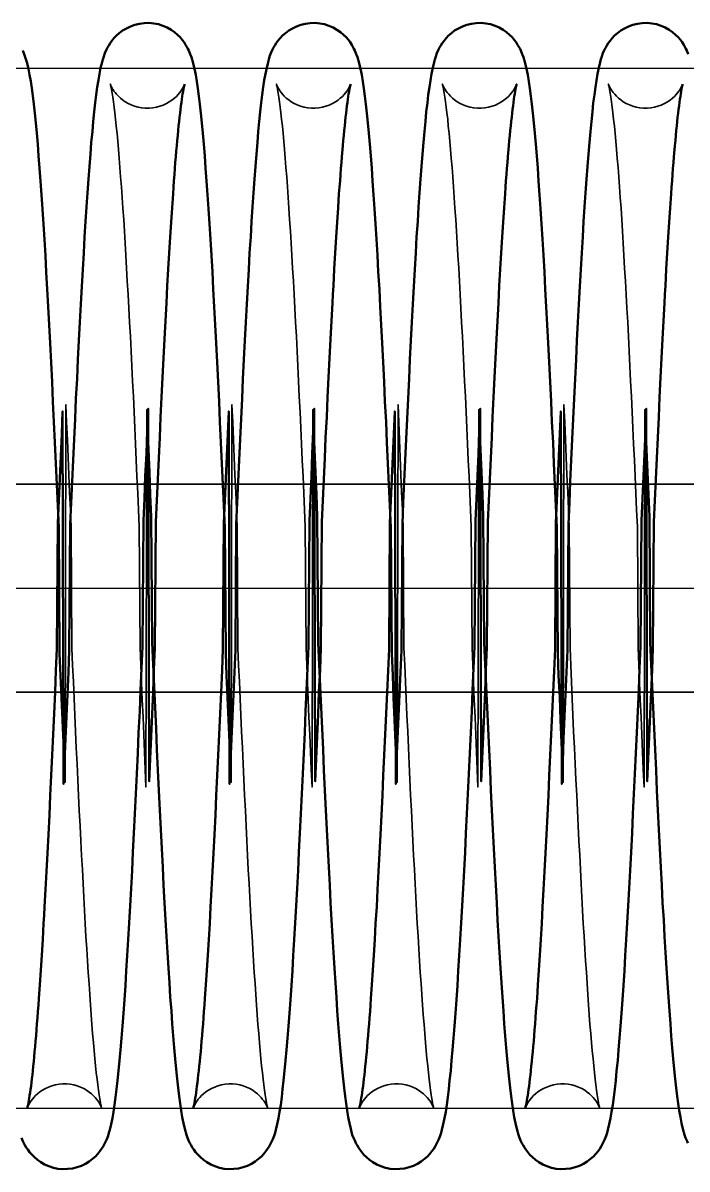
# Model space of a CAD drawing. Header units: millimetres. Extents: x 1448 to 104164, y -19509 to -89.
# Drawn here: x 58546.3 to 58610.1, y -3869 to -3758.8 of the extents above; entities that cross this region are included whole.
import ezdxf

# ---------------------------------------------------------------- set-up
doc = ezdxf.new("R2010")
doc.units = ezdxf.units.MM
doc.header["$LTSCALE"] = 60
doc.header["$MEASUREMENT"] = 0
doc.linetypes.add('CEN', pattern=[62, 60, -1, 0, -1])
doc.layers.get('0').update_dxf_attribs({"linetype": 'CONTINUOUS'})
doc.layers.add('cen', color=14, linetype='CONTINUOUS')
doc.layers.add('가려진 것(ISO)', color=7, linetype='CONTINUOUS', lineweight=35)
doc.layers.add('가시적인 것(ISO)', color=7, linetype='CONTINUOUS', lineweight=50)

# ---------------------------------------------------------------- blocks, each defined once
blk = doc.blocks.new('토션스프링 3')
at = {"layer": '가려진 것(ISO)', "flags": 128}
for points in [[(21462160.96, -50952857.63), (21462160.96, -50952857.65), (21462160.98, -50952857.7), (21462161.03, -50952857.81), (21462161.11, -50952857.97), (21462161.16, -50952858.07), (21462161.24, -50952858.19), (21462161.33, -50952858.33), (21462161.44, -50952858.48), (21462161.58, -50952858.65), (21462161.75, -50952858.82), (21462161.94, -50952859), (21462162.17, -50952859.18), (21462162.42, -50952859.35), (21462162.7, -50952859.51), (21462163.01, -50952859.65), (21462163.33, -50952859.77), (21462163.67, -50952859.86), (21462164.01, -50952859.92), (21462164.37, -50952859.95), (21462164.72, -50952859.95), (21462165.08, -50952859.92), (21462165.43, -50952859.85), (21462165.76, -50952859.76), (21462166.08, -50952859.64), (21462166.38, -50952859.49), (21462166.66, -50952859.33), (21462166.91, -50952859.16), (21462167.13, -50952858.98), (21462167.32, -50952858.8), (21462167.49, -50952858.62), (21462167.62, -50952858.46), (21462167.74, -50952858.31), (21462167.83, -50952858.17), (21462167.9, -50952858.06), (21462167.95, -50952857.95), (21462167.99, -50952857.87), (21462168.05, -50952857.74), (21462168.08, -50952857.67), (21462168.09, -50952857.63), (21462168.09, -50952857.63), (21462168.08, -50952857.67), (21462168.07, -50952857.73), (21462168.05, -50952857.81), (21462168.03, -50952857.91), (21462167.98, -50952858.17), (21462167.92, -50952858.51), (21462167.85, -50952858.9), (21462167.79, -50952859.35), (21462167.72, -50952859.86), (21462167.66, -50952860.41), (21462167.59, -50952861.02), (21462167.52, -50952861.68), (21462167.45, -50952862.38), (21462167.38, -50952863.13), (21462167.31, -50952863.92), (21462167.24, -50952864.76), (21462167.17, -50952865.64), (21462167.1, -50952866.56), (21462167.03, -50952867.52), (21462166.96, -50952868.53), (21462166.88, -50952869.57), (21462166.81, -50952870.65), (21462166.74, -50952871.77), (21462166.67, -50952872.92), (21462166.6, -50952874.11), (21462166.53, -50952875.33), (21462166.46, -50952876.58), (21462166.39, -50952877.86), (21462166.31, -50952879.18), (21462166.24, -50952880.53), (21462166.17, -50952881.9), (21462166.1, -50952883.31), (21462166.03, -50952884.74), (21462165.96, -50952886.2), (21462165.88, -50952887.68), (21462165.81, -50952889.18), (21462165.74, -50952890.7), (21462165.67, -50952892.23), (21462165.6, -50952893.79), (21462165.53, -50952895.37), (21462165.46, -50952896.96), (21462165.38, -50952898.58), (21462165.31, -50952900.21), (21462165.24, -50952911.85), (21462165.17, -50952913.5), (21462165.1, -50952915.16), (21462165.03, -50952916.83), (21462164.95, -50952918.5), (21462164.88, -50952920.18), (21462164.81, -50952921.86), (21462164.74, -50952923.54), (21462164.67, -50952925.23), (21462164.6, -50952888.93), (21462164.53, -50952890.62)], [(21462176.9, -50952857.63), (21462176.91, -50952857.65), (21462176.93, -50952857.7), (21462176.97, -50952857.81), (21462177.05, -50952857.97), (21462177.11, -50952858.07), (21462177.18, -50952858.19), (21462177.28, -50952858.33), (21462177.39, -50952858.48), (21462177.53, -50952858.65), (21462177.7, -50952858.82), (21462177.89, -50952859), (21462178.12, -50952859.18), (21462178.37, -50952859.35), (21462178.65, -50952859.51), (21462178.95, -50952859.65), (21462179.27, -50952859.77), (21462179.61, -50952859.86), (21462179.96, -50952859.92), (21462180.31, -50952859.95), (21462180.67, -50952859.95), (21462181.03, -50952859.92), (21462181.37, -50952859.85), (21462181.71, -50952859.76), (21462182.03, -50952859.64), (21462182.33, -50952859.49), (21462182.61, -50952859.33), (21462182.86, -50952859.16), (21462183.08, -50952858.98), (21462183.27, -50952858.8), (21462183.43, -50952858.62), (21462183.57, -50952858.46), (21462183.68, -50952858.31), (21462183.77, -50952858.17), (21462183.84, -50952858.06), (21462183.9, -50952857.95), (21462183.94, -50952857.87), (21462184, -50952857.74), (21462184.03, -50952857.67), (21462184.04, -50952857.63), (21462184.04, -50952857.63), (21462184.03, -50952857.67), (21462184.02, -50952857.73), (21462184, -50952857.81), (21462183.97, -50952857.91), (21462183.92, -50952858.17), (21462183.86, -50952858.51), (21462183.8, -50952858.9), (21462183.74, -50952859.35), (21462183.67, -50952859.86), (21462183.6, -50952860.41), (21462183.53, -50952861.02), (21462183.47, -50952861.68), (21462183.4, -50952862.38), (21462183.33, -50952863.13), (21462183.26, -50952863.92), (21462183.19, -50952864.76), (21462183.11, -50952865.64), (21462183.04, -50952866.56), (21462182.97, -50952867.52), (21462182.9, -50952868.53), (21462182.83, -50952869.57), (21462182.76, -50952870.65), (21462182.69, -50952871.77), (21462182.62, -50952872.92), (21462182.55, -50952874.11), (21462182.47, -50952875.33), (21462182.4, -50952876.58), (21462182.33, -50952877.86), (21462182.26, -50952879.18), (21462182.19, -50952880.53), (21462182.12, -50952881.9), (21462182.05, -50952883.31), (21462181.97, -50952884.74), (21462181.9, -50952886.2), (21462181.83, -50952887.68), (21462181.76, -50952889.18), (21462181.69, -50952890.7), (21462181.62, -50952892.23), (21462181.55, -50952893.79), (21462181.47, -50952895.37), (21462181.4, -50952896.96), (21462181.33, -50952898.58), (21462181.26, -50952900.21), (21462181.19, -50952911.85), (21462181.12, -50952913.5), (21462181.04, -50952915.16), (21462180.97, -50952916.83), (21462180.9, -50952918.5), (21462180.83, -50952920.18), (21462180.76, -50952921.86), (21462180.69, -50952923.54), (21462180.62, -50952925.23), (21462180.54, -50952888.93), (21462180.47, -50952890.62)], [(21462192.85, -50952857.63), (21462192.86, -50952857.65), (21462192.88, -50952857.7), (21462192.92, -50952857.81), (21462193, -50952857.97), (21462193.06, -50952858.07), (21462193.13, -50952858.19), (21462193.22, -50952858.33), (21462193.34, -50952858.48), (21462193.48, -50952858.65), (21462193.64, -50952858.82), (21462193.84, -50952859), (21462194.06, -50952859.18), (21462194.32, -50952859.35), (21462194.6, -50952859.51), (21462194.9, -50952859.65), (21462195.22, -50952859.77), (21462195.56, -50952859.86), (21462195.91, -50952859.92), (21462196.26, -50952859.95), (21462196.62, -50952859.95), (21462196.97, -50952859.92), (21462197.32, -50952859.85), (21462197.66, -50952859.76), (21462197.98, -50952859.64), (21462198.28, -50952859.49), (21462198.55, -50952859.33), (21462198.8, -50952859.16), (21462199.03, -50952858.98), (21462199.22, -50952858.8), (21462199.38, -50952858.62), (21462199.52, -50952858.46), (21462199.63, -50952858.31), (21462199.72, -50952858.17), (21462199.79, -50952858.06), (21462199.85, -50952857.95), (21462199.89, -50952857.87), (21462199.95, -50952857.74), (21462199.98, -50952857.67), (21462199.99, -50952857.63), (21462199.99, -50952857.63), (21462199.98, -50952857.67), (21462199.96, -50952857.73), (21462199.94, -50952857.81), (21462199.92, -50952857.91), (21462199.87, -50952858.17), (21462199.81, -50952858.51), (21462199.75, -50952858.9), (21462199.68, -50952859.35), (21462199.62, -50952859.86), (21462199.55, -50952860.41), (21462199.48, -50952861.02), (21462199.41, -50952861.68), (21462199.34, -50952862.38), (21462199.27, -50952863.13), (21462199.2, -50952863.92), (21462199.13, -50952864.76), (21462199.06, -50952865.64), (21462198.99, -50952866.56), (21462198.92, -50952867.52), (21462198.85, -50952868.53), (21462198.78, -50952869.57), (21462198.71, -50952870.65), (21462198.64, -50952871.77), (21462198.56, -50952872.92), (21462198.49, -50952874.11), (21462198.42, -50952875.33), (21462198.35, -50952876.58), (21462198.28, -50952877.86), (21462198.21, -50952879.18), (21462198.14, -50952880.53), (21462198.06, -50952881.9), (21462197.99, -50952883.31), (21462197.92, -50952884.74), (21462197.85, -50952886.2), (21462197.78, -50952887.68), (21462197.71, -50952889.18), (21462197.63, -50952890.7), (21462197.56, -50952892.23), (21462197.49, -50952893.79), (21462197.42, -50952895.37), (21462197.35, -50952896.96), (21462197.28, -50952898.58), (21462197.21, -50952900.21), (21462197.13, -50952911.85), (21462197.06, -50952913.5), (21462196.99, -50952915.16), (21462196.92, -50952916.83), (21462196.85, -50952918.5), (21462196.78, -50952920.18), (21462196.71, -50952921.86), (21462196.63, -50952923.54), (21462196.56, -50952925.23), (21462196.49, -50952888.93), (21462196.42, -50952890.62)], [(21462208.8, -50952857.63), (21462208.8, -50952857.65), (21462208.82, -50952857.7), (21462208.87, -50952857.81), (21462208.95, -50952857.97), (21462209, -50952858.07), (21462209.08, -50952858.19), (21462209.17, -50952858.33), (21462209.28, -50952858.48), (21462209.42, -50952858.65), (21462209.59, -50952858.82), (21462209.78, -50952859), (21462210.01, -50952859.18), (21462210.27, -50952859.35), (21462210.55, -50952859.51), (21462210.85, -50952859.65), (21462211.17, -50952859.77), (21462211.51, -50952859.86), (21462211.85, -50952859.92), (21462212.21, -50952859.95), (21462212.57, -50952859.95), (21462212.92, -50952859.92), (21462213.27, -50952859.85), (21462213.6, -50952859.76), (21462213.92, -50952859.64), (21462214.22, -50952859.49), (21462214.5, -50952859.33), (21462214.75, -50952859.16), (21462214.97, -50952858.98), (21462215.16, -50952858.8), (21462215.33, -50952858.62), (21462215.47, -50952858.46), (21462215.58, -50952858.31), (21462215.67, -50952858.17), (21462215.74, -50952858.06), (21462215.79, -50952857.95), (21462215.84, -50952857.87), (21462215.89, -50952857.74), (21462215.92, -50952857.67), (21462215.93, -50952857.63), (21462215.93, -50952857.63), (21462215.92, -50952857.67), (21462215.91, -50952857.73), (21462215.89, -50952857.81), (21462215.87, -50952857.91), (21462215.82, -50952858.17), (21462215.76, -50952858.51), (21462215.69, -50952858.9), (21462215.63, -50952859.35), (21462215.56, -50952859.86), (21462215.5, -50952860.41), (21462215.43, -50952861.02), (21462215.36, -50952861.68), (21462215.29, -50952862.38), (21462215.22, -50952863.13), (21462215.15, -50952863.92), (21462215.08, -50952864.76), (21462215.01, -50952865.64), (21462214.94, -50952866.56), (21462214.87, -50952867.52), (21462214.8, -50952868.53), (21462214.72, -50952869.57), (21462214.65, -50952870.65), (21462214.58, -50952871.77), (21462214.51, -50952872.92), (21462214.44, -50952874.11), (21462214.37, -50952875.33), (21462214.3, -50952876.58), (21462214.23, -50952877.86), (21462214.15, -50952879.18), (21462214.08, -50952880.53), (21462214.01, -50952881.9), (21462213.94, -50952883.31), (21462213.87, -50952884.74), (21462213.8, -50952886.2), (21462213.72, -50952887.68), (21462213.65, -50952889.18), (21462213.58, -50952890.7), (21462213.51, -50952892.23), (21462213.44, -50952893.79), (21462213.37, -50952895.37), (21462213.3, -50952896.96), (21462213.22, -50952898.58), (21462213.15, -50952900.21), (21462213.08, -50952911.85), (21462213.01, -50952913.5), (21462212.94, -50952915.16), (21462212.87, -50952916.83), (21462212.79, -50952918.5), (21462212.72, -50952920.18), (21462212.65, -50952921.86), (21462212.58, -50952923.54), (21462212.51, -50952925.23), (21462212.44, -50952888.93), (21462212.37, -50952890.62)], [(21462176.07, -50952956.08), (21462176.06, -50952956.06), (21462176.04, -50952956.01), (21462176, -50952955.9), (21462175.92, -50952955.74), (21462175.86, -50952955.64), (21462175.79, -50952955.52), (21462175.7, -50952955.38), (21462175.58, -50952955.23), (21462175.44, -50952955.06), (21462175.28, -50952954.89), (21462175.08, -50952954.71), (21462174.86, -50952954.53), (21462174.6, -50952954.36), (21462174.32, -50952954.2), (21462174.02, -50952954.06), (21462173.7, -50952953.94), (21462173.36, -50952953.85), (21462173.01, -50952953.79), (21462172.66, -50952953.76), (21462172.3, -50952953.76), (21462171.95, -50952953.79), (21462171.6, -50952953.86), (21462171.27, -50952953.95), (21462170.95, -50952954.07), (21462170.65, -50952954.21), (21462170.37, -50952954.37), (21462170.12, -50952954.55), (21462169.9, -50952954.73), (21462169.7, -50952954.91), (21462169.54, -50952955.08), (21462169.4, -50952955.25), (21462169.29, -50952955.4), (21462169.2, -50952955.53), (21462169.13, -50952955.65), (21462169.07, -50952955.75), (21462169.03, -50952955.84), (21462168.97, -50952955.97), (21462168.94, -50952956.04), (21462168.93, -50952956.08), (21462168.93, -50952956.08), (21462168.94, -50952956.04), (21462168.95, -50952955.99), (21462168.97, -50952955.9), (21462169, -50952955.8), (21462169.05, -50952955.54), (21462169.11, -50952955.21), (21462169.17, -50952954.82), (21462169.23, -50952954.37), (21462169.29, -50952953.86), (21462169.36, -50952953.3), (21462169.43, -50952952.69), (21462169.5, -50952952.03), (21462169.57, -50952951.32), (21462169.64, -50952950.57), (21462169.72, -50952949.77), (21462169.79, -50952948.93), (21462169.86, -50952948.05), (21462169.93, -50952947.13), (21462170, -50952946.17), (21462170.07, -50952945.16), (21462170.14, -50952944.12), (21462170.21, -50952943.03), (21462170.28, -50952941.92), (21462170.36, -50952940.76), (21462170.43, -50952939.57), (21462170.5, -50952938.35), (21462170.57, -50952937.1), (21462170.64, -50952935.82), (21462170.71, -50952934.51), (21462170.78, -50952933.16), (21462170.85, -50952931.78), (21462170.93, -50952930.38), (21462171, -50952928.95), (21462171.07, -50952927.49), (21462171.14, -50952926.01), (21462171.21, -50952924.51), (21462171.28, -50952922.99), (21462171.36, -50952921.45), (21462171.43, -50952919.89), (21462171.5, -50952918.32), (21462171.57, -50952916.73), (21462171.64, -50952915.12), (21462171.71, -50952913.49), (21462171.78, -50952911.85), (21462171.86, -50952900.2), (21462171.93, -50952898.54), (21462172, -50952896.87), (21462172.07, -50952895.2), (21462172.14, -50952893.52), (21462172.21, -50952891.84), (21462172.28, -50952890.15), (21462172.36, -50952888.47), (21462172.43, -50952924.78), (21462172.5, -50952923.09)], [(21462192.01, -50952956.08), (21462192.01, -50952956.06), (21462191.99, -50952956.01), (21462191.94, -50952955.9), (21462191.87, -50952955.74), (21462191.81, -50952955.64), (21462191.74, -50952955.52), (21462191.64, -50952955.38), (21462191.53, -50952955.23), (21462191.39, -50952955.06), (21462191.22, -50952954.89), (21462191.03, -50952954.71), (21462190.8, -50952954.53), (21462190.55, -50952954.36), (21462190.27, -50952954.2), (21462189.97, -50952954.06), (21462189.65, -50952953.94), (21462189.31, -50952953.85), (21462188.96, -50952953.79), (21462188.61, -50952953.76), (21462188.25, -50952953.76), (21462187.9, -50952953.79), (21462187.55, -50952953.86), (21462187.21, -50952953.95), (21462186.89, -50952954.07), (21462186.59, -50952954.21), (21462186.32, -50952954.37), (21462186.07, -50952954.55), (21462185.84, -50952954.73), (21462185.65, -50952954.91), (21462185.49, -50952955.08), (21462185.35, -50952955.25), (21462185.24, -50952955.4), (21462185.15, -50952955.53), (21462185.08, -50952955.65), (21462185.02, -50952955.75), (21462184.98, -50952955.84), (21462184.92, -50952955.97), (21462184.89, -50952956.04), (21462184.88, -50952956.08), (21462184.88, -50952956.08), (21462184.89, -50952956.04), (21462184.9, -50952955.99), (21462184.92, -50952955.9), (21462184.94, -50952955.8), (21462185, -50952955.54), (21462185.05, -50952955.21), (21462185.11, -50952954.82), (21462185.18, -50952954.37), (21462185.24, -50952953.86), (21462185.31, -50952953.3), (21462185.38, -50952952.69), (21462185.45, -50952952.03), (21462185.52, -50952951.32), (21462185.59, -50952950.57), (21462185.66, -50952949.77), (21462185.73, -50952948.93), (21462185.8, -50952948.05), (21462185.88, -50952947.13), (21462185.95, -50952946.17), (21462186.02, -50952945.16), (21462186.09, -50952944.12), (21462186.16, -50952943.04), (21462186.23, -50952941.92), (21462186.3, -50952940.76), (21462186.37, -50952939.57), (21462186.45, -50952938.35), (21462186.52, -50952937.1), (21462186.59, -50952935.82), (21462186.66, -50952934.51), (21462186.73, -50952933.16), (21462186.8, -50952931.78), (21462186.87, -50952930.38), (21462186.94, -50952928.95), (21462187.02, -50952927.49), (21462187.09, -50952926.01), (21462187.16, -50952924.51), (21462187.23, -50952922.99), (21462187.3, -50952921.45), (21462187.37, -50952919.89), (21462187.44, -50952918.32), (21462187.52, -50952916.73), (21462187.59, -50952915.12), (21462187.66, -50952913.49), (21462187.73, -50952911.85), (21462187.8, -50952900.2), (21462187.87, -50952898.54), (21462187.95, -50952896.87), (21462188.02, -50952895.2), (21462188.09, -50952893.52), (21462188.16, -50952891.83), (21462188.23, -50952890.15), (21462188.3, -50952888.47), (21462188.37, -50952924.78), (21462188.45, -50952923.09)], [(21462207.96, -50952956.08), (21462207.96, -50952956.06), (21462207.93, -50952956.01), (21462207.89, -50952955.9), (21462207.81, -50952955.74), (21462207.76, -50952955.64), (21462207.68, -50952955.52), (21462207.59, -50952955.38), (21462207.48, -50952955.23), (21462207.34, -50952955.06), (21462207.17, -50952954.89), (21462206.97, -50952954.71), (21462206.75, -50952954.53), (21462206.5, -50952954.36), (21462206.22, -50952954.2), (21462205.91, -50952954.06), (21462205.59, -50952953.94), (21462205.26, -50952953.85), (21462204.91, -50952953.79), (21462204.55, -50952953.76), (21462204.2, -50952953.76), (21462203.84, -50952953.79), (21462203.5, -50952953.86), (21462203.16, -50952953.95), (21462202.84, -50952954.07), (21462202.54, -50952954.21), (21462202.26, -50952954.37), (21462202.01, -50952954.55), (21462201.79, -50952954.73), (21462201.6, -50952954.91), (21462201.43, -50952955.08), (21462201.3, -50952955.25), (21462201.19, -50952955.4), (21462201.09, -50952955.53), (21462201.02, -50952955.65), (21462200.97, -50952955.75), (21462200.92, -50952955.84), (21462200.87, -50952955.97), (21462200.84, -50952956.04), (21462200.82, -50952956.08), (21462200.82, -50952956.08), (21462200.83, -50952956.04), (21462200.85, -50952955.99), (21462200.87, -50952955.9), (21462200.89, -50952955.8), (21462200.94, -50952955.54), (21462201, -50952955.21), (21462201.06, -50952954.82), (21462201.12, -50952954.37), (21462201.19, -50952953.86), (21462201.26, -50952953.3), (21462201.33, -50952952.69), (21462201.4, -50952952.03), (21462201.47, -50952951.32), (21462201.54, -50952950.57), (21462201.61, -50952949.77), (21462201.68, -50952948.93), (21462201.75, -50952948.05), (21462201.82, -50952947.13), (21462201.89, -50952946.17), (21462201.96, -50952945.16), (21462202.03, -50952944.12), (21462202.11, -50952943.04), (21462202.18, -50952941.92), (21462202.25, -50952940.76), (21462202.32, -50952939.57), (21462202.39, -50952938.35), (21462202.46, -50952937.1), (21462202.53, -50952935.82), (21462202.61, -50952934.51), (21462202.68, -50952933.16), (21462202.75, -50952931.79), (21462202.82, -50952930.38), (21462202.89, -50952928.95), (21462202.96, -50952927.49), (21462203.03, -50952926.01), (21462203.11, -50952924.51), (21462203.18, -50952922.99), (21462203.25, -50952921.45), (21462203.32, -50952919.89), (21462203.39, -50952918.32), (21462203.46, -50952916.73), (21462203.53, -50952915.12), (21462203.61, -50952913.49), (21462203.68, -50952911.85), (21462203.75, -50952900.2), (21462203.82, -50952898.54), (21462203.89, -50952896.87), (21462203.96, -50952895.2), (21462204.04, -50952893.52), (21462204.11, -50952891.83), (21462204.18, -50952890.15), (21462204.25, -50952888.47), (21462204.32, -50952924.78), (21462204.39, -50952923.09)], [(21462223.91, -50952956.08), (21462223.9, -50952956.06), (21462223.88, -50952956.01), (21462223.84, -50952955.9), (21462223.76, -50952955.74), (21462223.7, -50952955.64), (21462223.63, -50952955.52), (21462223.54, -50952955.38), (21462223.42, -50952955.23), (21462223.28, -50952955.06), (21462223.12, -50952954.89), (21462222.92, -50952954.71), (21462222.7, -50952954.53), (21462222.44, -50952954.36), (21462222.16, -50952954.2), (21462221.86, -50952954.06), (21462221.54, -50952953.94), (21462221.2, -50952953.85), (21462220.85, -50952953.79), (21462220.5, -50952953.76), (21462220.14, -50952953.76), (21462219.79, -50952953.79), (21462219.44, -50952953.86), (21462219.11, -50952953.95), (21462218.79, -50952954.07), (21462218.49, -50952954.21), (21462218.21, -50952954.37), (21462217.96, -50952954.55), (21462217.74, -50952954.73), (21462217.54, -50952954.91), (21462217.38, -50952955.08), (21462217.24, -50952955.25), (21462217.13, -50952955.4), (21462217.04, -50952955.53), (21462216.97, -50952955.65), (21462216.91, -50952955.75), (21462216.87, -50952955.84), (21462216.81, -50952955.97), (21462216.78, -50952956.04), (21462216.77, -50952956.08), (21462216.77, -50952956.07), (21462216.78, -50952956.04), (21462216.8, -50952955.98), (21462216.81, -50952955.9), (21462216.84, -50952955.8), (21462216.89, -50952955.54), (21462216.95, -50952955.21), (21462217.01, -50952954.81), (21462217.07, -50952954.36), (21462217.14, -50952953.85), (21462217.21, -50952953.3), (21462217.28, -50952952.69), (21462217.34, -50952952.03), (21462217.41, -50952951.32), (21462217.48, -50952950.57), (21462217.56, -50952949.78), (21462217.63, -50952948.93), (21462217.7, -50952948.05), (21462217.77, -50952947.13), (21462217.84, -50952946.17), (21462217.91, -50952945.17), (21462217.98, -50952944.13), (21462218.05, -50952943.05), (21462218.12, -50952941.93), (21462218.2, -50952940.77), (21462218.27, -50952939.58), (21462218.34, -50952938.36), (21462218.41, -50952937.1), (21462218.48, -50952935.82), (21462218.55, -50952934.5), (21462218.62, -50952933.16), (21462218.69, -50952931.79), (21462218.77, -50952930.39), (21462218.84, -50952928.96), (21462218.91, -50952927.51), (21462218.98, -50952926.03), (21462219.05, -50952924.52), (21462219.12, -50952923), (21462219.2, -50952921.46), (21462219.27, -50952919.89), (21462219.34, -50952918.32), (21462219.41, -50952916.72), (21462219.48, -50952915.12), (21462219.55, -50952913.5), (21462219.62, -50952911.87), (21462219.7, -50952900.22), (21462219.77, -50952898.56), (21462219.84, -50952896.89), (21462219.91, -50952895.21), (21462219.98, -50952893.53), (21462220.05, -50952891.84), (21462220.13, -50952890.15), (21462220.2, -50952888.46), (21462220.27, -50952924.77), (21462220.34, -50952923.09)]]:
    blk.add_lwpolyline(points, dxfattribs=at)
at = {"layer": '가시적인 것(ISO)', "flags": 128}
for points in [[(21462160.42, -50952854.75), (21462160.55, -50952854.42), (21462160.64, -50952854.24), (21462160.74, -50952854.05), (21462160.86, -50952853.85), (21462161, -50952853.62), (21462161.18, -50952853.39), (21462161.39, -50952853.14), (21462161.64, -50952852.89), (21462161.93, -50952852.65), (21462162.26, -50952852.41), (21462162.63, -50952852.2), (21462163.03, -50952852.03), (21462163.47, -50952851.89), (21462163.91, -50952851.8), (21462164.37, -50952851.76), (21462164.84, -50952851.77), (21462165.3, -50952851.83), (21462165.74, -50952851.93), (21462166.16, -50952852.09), (21462166.55, -50952852.28), (21462166.91, -50952852.49), (21462167.23, -50952852.73), (21462167.5, -50952852.98), (21462167.74, -50952853.23), (21462167.93, -50952853.47), (21462168.1, -50952853.7), (21462168.24, -50952853.92), (21462168.35, -50952854.12), (21462168.46, -50952854.31), (21462168.62, -50952854.66), (21462168.73, -50952854.97), (21462168.82, -50952855.25), (21462168.89, -50952855.53), (21462169.02, -50952856.08), (21462169.14, -50952856.66), (21462169.24, -50952857.28), (21462169.34, -50952857.94), (21462169.44, -50952858.66), (21462169.54, -50952859.45), (21462169.63, -50952860.3), (21462169.73, -50952861.22), (21462169.82, -50952862.21), (21462169.92, -50952863.26), (21462170.01, -50952864.37), (21462170.1, -50952865.55), (21462170.19, -50952866.79), (21462170.28, -50952868.08), (21462170.38, -50952869.44), (21462170.47, -50952870.86), (21462170.56, -50952872.33), (21462170.65, -50952873.87), (21462170.74, -50952875.46), (21462170.84, -50952877.1), (21462170.93, -50952878.79), (21462171.02, -50952880.52), (21462171.11, -50952882.3), (21462171.2, -50952884.11), (21462171.29, -50952885.97), (21462171.39, -50952887.87), (21462171.48, -50952889.81), (21462171.57, -50952891.79), (21462171.66, -50952893.79), (21462171.75, -50952895.83), (21462171.84, -50952897.88), (21462171.94, -50952899.96), (21462172.03, -50952912.05), (21462172.12, -50952914.16), (21462172.21, -50952916.29), (21462172.3, -50952918.44), (21462172.39, -50952920.6), (21462172.48, -50952922.76), (21462172.58, -50952924.93), (21462172.67, -50952889.1), (21462172.76, -50952891.26), (21462172.85, -50952893.41), (21462172.94, -50952895.55), (21462173.03, -50952897.69), (21462173.13, -50952899.82), (21462173.22, -50952911.94), (21462173.31, -50952914.04), (21462173.4, -50952916.11), (21462173.49, -50952918.16), (21462173.58, -50952920.18), (21462173.68, -50952922.16), (21462173.77, -50952924.12), (21462173.86, -50952926.04), (21462173.95, -50952927.93), (21462174.04, -50952929.78), (21462174.13, -50952931.59), (21462174.22, -50952933.35), (21462174.32, -50952935.07), (21462174.41, -50952936.73), (21462174.45, -50952937.54), (21462174.5, -50952938.34), (21462174.59, -50952939.89), (21462174.68, -50952941.39), (21462174.77, -50952942.84), (21462174.86, -50952944.23), (21462174.95, -50952945.55), (21462175, -50952946.19), (21462175.05, -50952946.81), (21462175.09, -50952947.42), (21462175.14, -50952948), (21462175.18, -50952948.57), (21462175.23, -50952949.12), (21462175.27, -50952949.66), (21462175.32, -50952950.17), (21462175.36, -50952950.67), (21462175.41, -50952951.15), (21462175.45, -50952951.62), (21462175.5, -50952952.06), (21462175.54, -50952952.49), (21462175.58, -50952952.89), (21462175.63, -50952953.27), (21462175.67, -50952953.64), (21462175.71, -50952953.98), (21462175.76, -50952954.3), (21462175.8, -50952954.6), (21462175.84, -50952954.88), (21462175.88, -50952955.13), (21462175.92, -50952955.36), (21462175.95, -50952955.56), (21462175.99, -50952955.73), (21462176.02, -50952955.88), (21462176.04, -50952955.98), (21462176.06, -50952956.05), (21462176.07, -50952956.08)], [(21462172.5, -50952923.09), (21462172.59, -50952920.93), (21462172.68, -50952918.77), (21462172.77, -50952916.62), (21462172.87, -50952914.48), (21462172.96, -50952912.36), (21462173.05, -50952900.26), (21462173.14, -50952898.19), (21462173.23, -50952896.13), (21462173.32, -50952894.1), (21462173.41, -50952892.09), (21462173.51, -50952890.11), (21462173.6, -50952888.16), (21462173.69, -50952886.25), (21462173.78, -50952884.38), (21462173.87, -50952882.55), (21462173.96, -50952880.77), (21462174.06, -50952879.04), (21462174.15, -50952877.35), (21462174.24, -50952875.7), (21462174.33, -50952874.1), (21462174.42, -50952872.56), (21462174.52, -50952871.07), (21462174.61, -50952869.64), (21462174.7, -50952868.27), (21462174.79, -50952866.96), (21462174.88, -50952865.72), (21462174.98, -50952864.53), (21462175.07, -50952863.41), (21462175.16, -50952862.36), (21462175.26, -50952861.37), (21462175.35, -50952860.44), (21462175.44, -50952859.58), (21462175.54, -50952858.79), (21462175.63, -50952858.06), (21462175.73, -50952857.39), (21462175.84, -50952856.76), (21462175.96, -50952856.17), (21462176.09, -50952855.61), (21462176.25, -50952855.06), (21462176.36, -50952854.75), (21462176.5, -50952854.42), (21462176.58, -50952854.24), (21462176.69, -50952854.05), (21462176.81, -50952853.85), (21462176.95, -50952853.62), (21462177.13, -50952853.39), (21462177.34, -50952853.14), (21462177.59, -50952852.89), (21462177.88, -50952852.65), (21462178.21, -50952852.41), (21462178.58, -50952852.2), (21462178.98, -50952852.03), (21462179.41, -50952851.89), (21462179.86, -50952851.8), (21462180.32, -50952851.76), (21462180.78, -50952851.77), (21462181.24, -50952851.83), (21462181.69, -50952851.93), (21462182.11, -50952852.09), (21462182.5, -50952852.28), (21462182.86, -50952852.49), (21462183.17, -50952852.73), (21462183.45, -50952852.98), (21462183.68, -50952853.23), (21462183.88, -50952853.47), (21462184.05, -50952853.7), (21462184.18, -50952853.92), (21462184.3, -50952854.12), (21462184.4, -50952854.31), (21462184.56, -50952854.66), (21462184.68, -50952854.97), (21462184.77, -50952855.26), (21462184.84, -50952855.53), (21462184.96, -50952856.08), (21462185.08, -50952856.66), (21462185.19, -50952857.28), (21462185.29, -50952857.94), (21462185.39, -50952858.66), (21462185.48, -50952859.45), (21462185.58, -50952860.3), (21462185.67, -50952861.22), (21462185.77, -50952862.21), (21462185.86, -50952863.26), (21462185.95, -50952864.37), (21462186.05, -50952865.55), (21462186.14, -50952866.79), (21462186.23, -50952868.08), (21462186.32, -50952869.44), (21462186.41, -50952870.86), (21462186.51, -50952872.33), (21462186.6, -50952873.87), (21462186.69, -50952875.46), (21462186.78, -50952877.1), (21462186.87, -50952878.79), (21462186.97, -50952880.52), (21462187.06, -50952882.3), (21462187.15, -50952884.11), (21462187.24, -50952885.97), (21462187.33, -50952887.87), (21462187.42, -50952889.81), (21462187.52, -50952891.79), (21462187.61, -50952893.79), (21462187.7, -50952895.83), (21462187.79, -50952897.88), (21462187.88, -50952899.96), (21462187.97, -50952912.05), (21462188.06, -50952914.16), (21462188.16, -50952916.29), (21462188.25, -50952918.44), (21462188.34, -50952920.6), (21462188.43, -50952922.76), (21462188.52, -50952924.93), (21462188.62, -50952889.1), (21462188.71, -50952891.26), (21462188.8, -50952893.41), (21462188.89, -50952895.55), (21462188.98, -50952897.69), (21462189.07, -50952899.82), (21462189.16, -50952911.94), (21462189.26, -50952914.04), (21462189.35, -50952916.11), (21462189.44, -50952918.16), (21462189.53, -50952920.18), (21462189.62, -50952922.16), (21462189.71, -50952924.12), (21462189.8, -50952926.04), (21462189.9, -50952927.93), (21462189.99, -50952929.78), (21462190.08, -50952931.59), (21462190.17, -50952933.35), (21462190.26, -50952935.07), (21462190.35, -50952936.73), (21462190.4, -50952937.54), (21462190.45, -50952938.34), (21462190.54, -50952939.89), (21462190.63, -50952941.39), (21462190.72, -50952942.84), (21462190.81, -50952944.23), (21462190.9, -50952945.55), (21462190.95, -50952946.19), (21462190.99, -50952946.81), (21462191.04, -50952947.42), (21462191.08, -50952948), (21462191.13, -50952948.57), (21462191.17, -50952949.12), (21462191.22, -50952949.66), (21462191.26, -50952950.17), (21462191.31, -50952950.67), (21462191.35, -50952951.15), (21462191.4, -50952951.62), (21462191.44, -50952952.06), (21462191.49, -50952952.49), (21462191.53, -50952952.89), (21462191.57, -50952953.27), (21462191.62, -50952953.64), (21462191.66, -50952953.98), (21462191.7, -50952954.3), (21462191.74, -50952954.6), (21462191.79, -50952954.88), (21462191.83, -50952955.13), (21462191.86, -50952955.36), (21462191.9, -50952955.56), (21462191.93, -50952955.73), (21462191.96, -50952955.88), (21462191.99, -50952955.98), (21462192.01, -50952956.05), (21462192.01, -50952956.08)], [(21462188.45, -50952923.09), (21462188.54, -50952920.93), (21462188.63, -50952918.77), (21462188.72, -50952916.62), (21462188.81, -50952914.48), (21462188.9, -50952912.36), (21462189, -50952900.26), (21462189.09, -50952898.19), (21462189.18, -50952896.13), (21462189.27, -50952894.1), (21462189.36, -50952892.09), (21462189.45, -50952890.11), (21462189.55, -50952888.16), (21462189.64, -50952886.25), (21462189.73, -50952884.38), (21462189.82, -50952882.55), (21462189.91, -50952880.77), (21462190, -50952879.04), (21462190.09, -50952877.35), (21462190.19, -50952875.7), (21462190.28, -50952874.1), (21462190.37, -50952872.56), (21462190.46, -50952871.07), (21462190.56, -50952869.64), (21462190.65, -50952868.27), (21462190.74, -50952866.96), (21462190.83, -50952865.71), (21462190.92, -50952864.53), (21462191.02, -50952863.41), (21462191.11, -50952862.36), (21462191.2, -50952861.37), (21462191.3, -50952860.44), (21462191.39, -50952859.58), (21462191.49, -50952858.79), (21462191.58, -50952858.06), (21462191.68, -50952857.38), (21462191.79, -50952856.76), (21462191.91, -50952856.17), (21462192.04, -50952855.61), (21462192.2, -50952855.06), (21462192.31, -50952854.75), (21462192.45, -50952854.42), (21462192.53, -50952854.24), (21462192.63, -50952854.05), (21462192.75, -50952853.85), (21462192.9, -50952853.62), (21462193.07, -50952853.39), (21462193.28, -50952853.14), (21462193.53, -50952852.89), (21462193.82, -50952852.65), (21462194.16, -50952852.41), (21462194.53, -50952852.2), (21462194.93, -50952852.03), (21462195.36, -50952851.89), (21462195.81, -50952851.8), (21462196.27, -50952851.76), (21462196.73, -50952851.77), (21462197.19, -50952851.83), (21462197.63, -50952851.93), (21462198.05, -50952852.09), (21462198.45, -50952852.28), (21462198.8, -50952852.49), (21462199.12, -50952852.73), (21462199.4, -50952852.98), (21462199.63, -50952853.23), (21462199.83, -50952853.47), (21462199.99, -50952853.7), (21462200.13, -50952853.92), (21462200.25, -50952854.12), (21462200.35, -50952854.31), (21462200.51, -50952854.66), (21462200.63, -50952854.97), (21462200.71, -50952855.26), (21462200.78, -50952855.53), (21462200.91, -50952856.08), (21462201.03, -50952856.66), (21462201.14, -50952857.27), (21462201.24, -50952857.94), (21462201.34, -50952858.66), (21462201.43, -50952859.45), (21462201.53, -50952860.3), (21462201.62, -50952861.22), (21462201.72, -50952862.21), (21462201.81, -50952863.26), (21462201.9, -50952864.37), (21462201.99, -50952865.55), (21462202.09, -50952866.79), (21462202.18, -50952868.08), (21462202.27, -50952869.44), (21462202.36, -50952870.86), (21462202.45, -50952872.33), (21462202.55, -50952873.87), (21462202.64, -50952875.46), (21462202.73, -50952877.1), (21462202.82, -50952878.79), (21462202.91, -50952880.52), (21462203, -50952882.3), (21462203.1, -50952884.11), (21462203.19, -50952885.97), (21462203.28, -50952887.87), (21462203.37, -50952889.81), (21462203.46, -50952891.79), (21462203.55, -50952893.79), (21462203.65, -50952895.83), (21462203.74, -50952897.88), (21462203.83, -50952899.96), (21462203.92, -50952912.05), (21462204.01, -50952914.16), (21462204.1, -50952916.29), (21462204.19, -50952918.44), (21462204.29, -50952920.6), (21462204.38, -50952922.76), (21462204.47, -50952924.93), (21462204.56, -50952889.1), (21462204.65, -50952891.26), (21462204.74, -50952893.41), (21462204.84, -50952895.55), (21462204.93, -50952897.69), (21462205.02, -50952899.82), (21462205.11, -50952911.94), (21462205.2, -50952914.03), (21462205.29, -50952916.11), (21462205.39, -50952918.16), (21462205.48, -50952920.18), (21462205.57, -50952922.16), (21462205.66, -50952924.12), (21462205.75, -50952926.04), (21462205.84, -50952927.93), (21462205.93, -50952929.78), (21462206.03, -50952931.59), (21462206.12, -50952933.35), (21462206.21, -50952935.07), (21462206.3, -50952936.73), (21462206.35, -50952937.54), (21462206.39, -50952938.34), (21462206.48, -50952939.89), (21462206.57, -50952941.39), (21462206.67, -50952942.84), (21462206.76, -50952944.23), (21462206.85, -50952945.55), (21462206.89, -50952946.19), (21462206.94, -50952946.81), (21462206.98, -50952947.42), (21462207.03, -50952948), (21462207.07, -50952948.57), (21462207.12, -50952949.12), (21462207.16, -50952949.66), (21462207.21, -50952950.17), (21462207.25, -50952950.67), (21462207.3, -50952951.15), (21462207.34, -50952951.62), (21462207.39, -50952952.06), (21462207.43, -50952952.49), (21462207.48, -50952952.89), (21462207.52, -50952953.27), (21462207.56, -50952953.64), (21462207.61, -50952953.98), (21462207.65, -50952954.3), (21462207.69, -50952954.6), (21462207.73, -50952954.88), (21462207.77, -50952955.13), (21462207.81, -50952955.36), (21462207.85, -50952955.56), (21462207.88, -50952955.73), (21462207.91, -50952955.88), (21462207.94, -50952955.98), (21462207.95, -50952956.05), (21462207.96, -50952956.08)], [(21462204.39, -50952923.09), (21462204.48, -50952920.93), (21462204.58, -50952918.77), (21462204.67, -50952916.62), (21462204.76, -50952914.48), (21462204.85, -50952912.36), (21462204.94, -50952900.26), (21462205.03, -50952898.18), (21462205.13, -50952896.13), (21462205.22, -50952894.1), (21462205.31, -50952892.09), (21462205.4, -50952890.11), (21462205.49, -50952888.16), (21462205.58, -50952886.25), (21462205.68, -50952884.38), (21462205.77, -50952882.55), (21462205.86, -50952880.77), (21462205.95, -50952879.04), (21462206.04, -50952877.35), (21462206.13, -50952875.7), (21462206.23, -50952874.11), (21462206.32, -50952872.56), (21462206.41, -50952871.07), (21462206.5, -50952869.64), (21462206.59, -50952868.27), (21462206.69, -50952866.96), (21462206.78, -50952865.71), (21462206.87, -50952864.53), (21462206.96, -50952863.41), (21462207.06, -50952862.36), (21462207.15, -50952861.36), (21462207.24, -50952860.44), (21462207.34, -50952859.58), (21462207.43, -50952858.79), (21462207.53, -50952858.06), (21462207.63, -50952857.38), (21462207.73, -50952856.76), (21462207.85, -50952856.17), (21462207.99, -50952855.61), (21462208.15, -50952855.05), (21462208.26, -50952854.75), (21462208.39, -50952854.42), (21462208.48, -50952854.24), (21462208.58, -50952854.05), (21462208.7, -50952853.85), (21462208.85, -50952853.62), (21462209.02, -50952853.39), (21462209.23, -50952853.14), (21462209.48, -50952852.89), (21462209.77, -50952852.65), (21462210.1, -50952852.41), (21462210.47, -50952852.2), (21462210.88, -50952852.03), (21462211.31, -50952851.89), (21462211.76, -50952851.8), (21462212.22, -50952851.76), (21462212.68, -50952851.77), (21462213.14, -50952851.83), (21462213.58, -50952851.93), (21462214, -50952852.09), (21462214.39, -50952852.28), (21462214.75, -50952852.49), (21462215.07, -50952852.73), (21462215.34, -50952852.98), (21462215.58, -50952853.23), (21462215.78, -50952853.47), (21462215.94, -50952853.7), (21462216.08, -50952853.92), (21462216.19, -50952854.12), (21462216.29, -50952854.31), (21462216.45, -50952854.66), (21462216.57, -50952854.97), (21462216.66, -50952855.26), (21462216.73, -50952855.53), (21462216.86, -50952856.08), (21462216.98, -50952856.66), (21462217.08, -50952857.27), (21462217.19, -50952857.94), (21462217.28, -50952858.66), (21462217.38, -50952859.45), (21462217.47, -50952860.3), (21462217.57, -50952861.22), (21462217.66, -50952862.21), (21462217.76, -50952863.26), (21462217.85, -50952864.37), (21462217.94, -50952865.55), (21462218.03, -50952866.79), (21462218.12, -50952868.08), (21462218.22, -50952869.44), (21462218.31, -50952870.86), (21462218.4, -50952872.33), (21462218.49, -50952873.87), (21462218.58, -50952875.46), (21462218.68, -50952877.1), (21462218.77, -50952878.79), (21462218.86, -50952880.52), (21462218.95, -50952882.3), (21462219.04, -50952884.11), (21462219.13, -50952885.97), (21462219.23, -50952887.87), (21462219.32, -50952889.81), (21462219.41, -50952891.79), (21462219.5, -50952893.79), (21462219.59, -50952895.83), (21462219.68, -50952897.88), (21462219.78, -50952899.96), (21462219.87, -50952912.05), (21462219.96, -50952914.16), (21462220.05, -50952916.29), (21462220.14, -50952918.44), (21462220.23, -50952920.6), (21462220.33, -50952922.76), (21462220.42, -50952924.93), (21462220.51, -50952889.1), (21462220.6, -50952891.26), (21462220.69, -50952893.41), (21462220.78, -50952895.55), (21462220.87, -50952897.69), (21462220.97, -50952899.82), (21462221.06, -50952911.94), (21462221.15, -50952914.03), (21462221.24, -50952916.11), (21462221.33, -50952918.16), (21462221.42, -50952920.18), (21462221.52, -50952922.16), (21462221.61, -50952924.12), (21462221.7, -50952926.04), (21462221.79, -50952927.93), (21462221.88, -50952929.78), (21462221.97, -50952931.59), (21462222.07, -50952933.35), (21462222.16, -50952935.07), (21462222.25, -50952936.73), (21462222.29, -50952937.54), (21462222.34, -50952938.34), (21462222.43, -50952939.89), (21462222.52, -50952941.39), (21462222.61, -50952942.84), (21462222.7, -50952944.23), (21462222.8, -50952945.55), (21462222.84, -50952946.19), (21462222.89, -50952946.81), (21462222.93, -50952947.42), (21462222.98, -50952948), (21462223.02, -50952948.57), (21462223.07, -50952949.12), (21462223.11, -50952949.66), (21462223.16, -50952950.17), (21462223.2, -50952950.67), (21462223.25, -50952951.15), (21462223.29, -50952951.62), (21462223.34, -50952952.06), (21462223.38, -50952952.49), (21462223.42, -50952952.89), (21462223.47, -50952953.27), (21462223.51, -50952953.64), (21462223.55, -50952953.98), (21462223.6, -50952954.3), (21462223.64, -50952954.6), (21462223.68, -50952954.88), (21462223.72, -50952955.13), (21462223.76, -50952955.36), (21462223.79, -50952955.56), (21462223.83, -50952955.73), (21462223.86, -50952955.88), (21462223.88, -50952955.98), (21462223.9, -50952956.05), (21462223.91, -50952956.08)], [(21462220.34, -50952923.09), (21462220.43, -50952920.94), (21462220.52, -50952918.78), (21462220.61, -50952916.63), (21462220.71, -50952914.5), (21462220.8, -50952912.37), (21462220.89, -50952900.27), (21462220.98, -50952898.18), (21462221.07, -50952896.13), (21462221.16, -50952894.1), (21462221.25, -50952892.1), (21462221.35, -50952890.12), (21462221.44, -50952888.18), (21462221.53, -50952886.27), (21462221.62, -50952884.4), (21462221.71, -50952882.56), (21462221.81, -50952880.78), (21462221.9, -50952879.03), (21462221.99, -50952877.35), (21462222.08, -50952875.71), (21462222.17, -50952874.12), (21462222.26, -50952872.58), (21462222.36, -50952871.09), (21462222.45, -50952869.66), (21462222.54, -50952868.28), (21462222.63, -50952866.97), (21462222.73, -50952865.71), (21462222.82, -50952864.52), (21462222.91, -50952863.4), (21462223, -50952862.35), (21462223.1, -50952861.36), (21462223.19, -50952860.44), (21462223.29, -50952859.58), (21462223.38, -50952858.78), (21462223.48, -50952858.04), (21462223.58, -50952857.37), (21462223.68, -50952856.75), (21462223.8, -50952856.17), (21462223.93, -50952855.61), (21462224.1, -50952855.05), (21462224.2, -50952854.75), (21462224.34, -50952854.42)], [(21462164.53, -50952890.62), (21462164.43, -50952892.78), (21462164.34, -50952894.94), (21462164.25, -50952897.09), (21462164.16, -50952899.22), (21462164.07, -50952911.34), (21462163.98, -50952913.43), (21462163.88, -50952915.51), (21462163.79, -50952917.57), (21462163.7, -50952919.6), (21462163.61, -50952921.61), (21462163.52, -50952923.59), (21462163.43, -50952925.54), (21462163.33, -50952927.45), (21462163.24, -50952929.31), (21462163.15, -50952931.13), (21462163.06, -50952932.91), (21462162.97, -50952934.65), (21462162.88, -50952936.35), (21462162.78, -50952938), (21462162.69, -50952939.59), (21462162.6, -50952941.14), (21462162.51, -50952942.62), (21462162.42, -50952944.05), (21462162.33, -50952945.42), (21462162.23, -50952946.72), (21462162.14, -50952947.97), (21462162.05, -50952949.15), (21462161.96, -50952950.28), (21462161.86, -50952951.34), (21462161.77, -50952952.33), (21462161.68, -50952953.26), (21462161.58, -50952954.13), (21462161.48, -50952954.93), (21462161.39, -50952955.66), (21462161.29, -50952956.33), (21462161.18, -50952956.95), (21462161.06, -50952957.54), (21462160.94, -50952958.09), (21462160.79, -50952958.65), (21462160.69, -50952958.95), (21462160.54, -50952959.28), (21462160.45, -50952959.46)], [(21462180.47, -50952890.62), (21462180.38, -50952892.78), (21462180.29, -50952894.94), (21462180.2, -50952897.09), (21462180.11, -50952899.22), (21462180.01, -50952911.34), (21462179.92, -50952913.43), (21462179.83, -50952915.51), (21462179.74, -50952917.57), (21462179.65, -50952919.6), (21462179.56, -50952921.61), (21462179.46, -50952923.59), (21462179.37, -50952925.54), (21462179.28, -50952927.45), (21462179.19, -50952929.31), (21462179.1, -50952931.13), (21462179.01, -50952932.91), (21462178.92, -50952934.65), (21462178.82, -50952936.35), (21462178.73, -50952938), (21462178.64, -50952939.59), (21462178.55, -50952941.14), (21462178.46, -50952942.62), (21462178.36, -50952944.05), (21462178.27, -50952945.42), (21462178.18, -50952946.72), (21462178.09, -50952947.97), (21462178, -50952949.15), (21462177.9, -50952950.28), (21462177.81, -50952951.34), (21462177.72, -50952952.33), (21462177.62, -50952953.26), (21462177.53, -50952954.13), (21462177.43, -50952954.93), (21462177.33, -50952955.66), (21462177.23, -50952956.33), (21462177.13, -50952956.95), (21462177.01, -50952957.54), (21462176.88, -50952958.09), (21462176.74, -50952958.65), (21462176.63, -50952958.95), (21462176.49, -50952959.28), (21462176.4, -50952959.46), (21462176.29, -50952959.66), (21462176.16, -50952959.86), (21462176.02, -50952960.08), (21462175.84, -50952960.32), (21462175.63, -50952960.57), (21462175.39, -50952960.81), (21462175.1, -50952961.06), (21462174.77, -50952961.29), (21462174.39, -50952961.5), (21462173.99, -50952961.68), (21462173.56, -50952961.82), (21462173.11, -50952961.91), (21462172.65, -50952961.95), (21462172.19, -50952961.94), (21462171.73, -50952961.88), (21462171.29, -50952961.78), (21462170.87, -50952961.63), (21462170.47, -50952961.44), (21462170.12, -50952961.22), (21462169.8, -50952960.98), (21462169.52, -50952960.73), (21462169.29, -50952960.48), (21462169.09, -50952960.24), (21462168.93, -50952960.01), (21462168.79, -50952959.79), (21462168.68, -50952959.59), (21462168.58, -50952959.4), (21462168.43, -50952959.06), (21462168.31, -50952958.75), (21462168.22, -50952958.46), (21462168.14, -50952958.19), (21462168.01, -50952957.63), (21462167.89, -50952957.05), (21462167.78, -50952956.43), (21462167.68, -50952955.77), (21462167.58, -50952955.05), (21462167.49, -50952954.27), (21462167.39, -50952953.42), (21462167.3, -50952952.5), (21462167.2, -50952951.52), (21462167.11, -50952950.48), (21462167.02, -50952949.37), (21462166.93, -50952948.2), (21462166.83, -50952946.97), (21462166.74, -50952945.67), (21462166.65, -50952944.31), (21462166.56, -50952942.89), (21462166.47, -50952941.41), (21462166.37, -50952939.87), (21462166.28, -50952938.29), (21462166.19, -50952936.65), (21462166.1, -50952934.97), (21462166.01, -50952933.24), (21462165.92, -50952931.47), (21462165.82, -50952929.65), (21462165.73, -50952927.79), (21462165.64, -50952925.88), (21462165.55, -50952923.94), (21462165.46, -50952921.97), (21462165.37, -50952919.96), (21462165.27, -50952917.94), (21462165.18, -50952915.89), (21462165.09, -50952913.82), (21462165, -50952911.72), (21462164.91, -50952899.61), (21462164.82, -50952897.47), (21462164.73, -50952895.32), (21462164.63, -50952893.17), (21462164.54, -50952891), (21462164.45, -50952888.84), (21462164.36, -50952924.68), (21462164.27, -50952922.52), (21462164.18, -50952920.37), (21462164.08, -50952918.22), (21462163.99, -50952916.08), (21462163.9, -50952913.95), (21462163.81, -50952911.83), (21462163.72, -50952899.73), (21462163.63, -50952897.66), (21462163.53, -50952895.61), (21462163.44, -50952893.6), (21462163.35, -50952891.61), (21462163.26, -50952889.66), (21462163.17, -50952887.73), (21462163.08, -50952885.84), (21462162.99, -50952883.98), (21462162.89, -50952882.17), (21462162.8, -50952880.41), (21462162.71, -50952878.7), (21462162.67, -50952877.86), (21462162.62, -50952877.04), (21462162.53, -50952875.43), (21462162.44, -50952873.87), (21462162.35, -50952872.36), (21462162.25, -50952870.91), (21462162.16, -50952869.52), (21462162.07, -50952868.2), (21462162.03, -50952867.56), (21462161.98, -50952866.93), (21462161.94, -50952866.33), (21462161.89, -50952865.74), (21462161.85, -50952865.17), (21462161.8, -50952864.62), (21462161.71, -50952863.56), (21462161.66, -50952863.06), (21462161.62, -50952862.58), (21462161.57, -50952862.11), (21462161.53, -50952861.66), (21462161.48, -50952861.23), (21462161.44, -50952860.82), (21462161.39, -50952860.44), (21462161.35, -50952860.07), (21462161.31, -50952859.72), (21462161.26, -50952859.4), (21462161.22, -50952859.1), (21462161.18, -50952858.83), (21462161.14, -50952858.58), (21462161.11, -50952858.35), (21462161.07, -50952858.15), (21462161.04, -50952857.98), (21462161.01, -50952857.83), (21462160.98, -50952857.72), (21462160.96, -50952857.65), (21462160.96, -50952857.63)], [(21462196.42, -50952890.62), (21462196.33, -50952892.78), (21462196.24, -50952894.94), (21462196.14, -50952897.09), (21462196.05, -50952899.22), (21462195.96, -50952911.34), (21462195.87, -50952913.43), (21462195.78, -50952915.51), (21462195.69, -50952917.57), (21462195.6, -50952919.6), (21462195.5, -50952921.61), (21462195.41, -50952923.59), (21462195.32, -50952925.54), (21462195.23, -50952927.45), (21462195.14, -50952929.31), (21462195.05, -50952931.13), (21462194.95, -50952932.91), (21462194.86, -50952934.65), (21462194.77, -50952936.35), (21462194.68, -50952938), (21462194.59, -50952939.59), (21462194.49, -50952941.14), (21462194.4, -50952942.62), (21462194.31, -50952944.05), (21462194.22, -50952945.42), (21462194.13, -50952946.72), (21462194.04, -50952947.97), (21462193.94, -50952949.15), (21462193.85, -50952950.28), (21462193.76, -50952951.34), (21462193.66, -50952952.33), (21462193.57, -50952953.26), (21462193.47, -50952954.13), (21462193.38, -50952954.93), (21462193.28, -50952955.66), (21462193.18, -50952956.33), (21462193.08, -50952956.95), (21462192.96, -50952957.54), (21462192.83, -50952958.09), (21462192.69, -50952958.65), (21462192.58, -50952958.95), (21462192.43, -50952959.28), (21462192.34, -50952959.46), (21462192.23, -50952959.66), (21462192.11, -50952959.86), (21462191.97, -50952960.08), (21462191.79, -50952960.32), (21462191.58, -50952960.57), (21462191.33, -50952960.81), (21462191.04, -50952961.06), (21462190.71, -50952961.29), (21462190.34, -50952961.5), (21462189.94, -50952961.68), (21462189.51, -50952961.82), (21462189.06, -50952961.91), (21462188.6, -50952961.95), (21462188.14, -50952961.94), (21462187.68, -50952961.88), (21462187.24, -50952961.78), (21462186.81, -50952961.63), (21462186.42, -50952961.44), (21462186.07, -50952961.22), (21462185.75, -50952960.98), (21462185.47, -50952960.73), (21462185.23, -50952960.48), (21462185.04, -50952960.24), (21462184.87, -50952960.01), (21462184.74, -50952959.79), (21462184.62, -50952959.59), (21462184.53, -50952959.4), (21462184.38, -50952959.06), (21462184.26, -50952958.75), (21462184.17, -50952958.46), (21462184.09, -50952958.19), (21462183.95, -50952957.63), (21462183.83, -50952957.05), (21462183.72, -50952956.43), (21462183.62, -50952955.77), (21462183.53, -50952955.05), (21462183.43, -50952954.27), (21462183.34, -50952953.42), (21462183.24, -50952952.5), (21462183.15, -50952951.52), (21462183.06, -50952950.48), (21462182.97, -50952949.37), (21462182.87, -50952948.2), (21462182.78, -50952946.97), (21462182.69, -50952945.67), (21462182.6, -50952944.31), (21462182.51, -50952942.89), (21462182.41, -50952941.41), (21462182.32, -50952939.87), (21462182.23, -50952938.29), (21462182.14, -50952936.65), (21462182.05, -50952934.97), (21462181.95, -50952933.24), (21462181.86, -50952931.47), (21462181.77, -50952929.65), (21462181.68, -50952927.78), (21462181.59, -50952925.88), (21462181.5, -50952923.94), (21462181.4, -50952921.97), (21462181.31, -50952919.96), (21462181.22, -50952917.94), (21462181.13, -50952915.89), (21462181.04, -50952913.82), (21462180.95, -50952911.72), (21462180.86, -50952899.61), (21462180.76, -50952897.47), (21462180.67, -50952895.32), (21462180.58, -50952893.17), (21462180.49, -50952891), (21462180.4, -50952888.84), (21462180.31, -50952924.68), (21462180.21, -50952922.52), (21462180.12, -50952920.37), (21462180.03, -50952918.22), (21462179.94, -50952916.08), (21462179.85, -50952913.95), (21462179.76, -50952911.83), (21462179.66, -50952899.73), (21462179.57, -50952897.66), (21462179.48, -50952895.61), (21462179.39, -50952893.6), (21462179.3, -50952891.61), (21462179.21, -50952889.66), (21462179.12, -50952887.73), (21462179.02, -50952885.84), (21462178.93, -50952883.98), (21462178.84, -50952882.17), (21462178.75, -50952880.41), (21462178.66, -50952878.7), (21462178.61, -50952877.86), (21462178.57, -50952877.04), (21462178.48, -50952875.43), (21462178.38, -50952873.87), (21462178.29, -50952872.36), (21462178.2, -50952870.91), (21462178.11, -50952869.52), (21462178.02, -50952868.2), (21462177.97, -50952867.56), (21462177.93, -50952866.93), (21462177.88, -50952866.33), (21462177.84, -50952865.74), (21462177.79, -50952865.17), (21462177.75, -50952864.62), (21462177.66, -50952863.56), (21462177.61, -50952863.06), (21462177.56, -50952862.58), (21462177.52, -50952862.11), (21462177.47, -50952861.66), (21462177.43, -50952861.23), (21462177.38, -50952860.82), (21462177.34, -50952860.44), (21462177.3, -50952860.07), (21462177.25, -50952859.72), (21462177.21, -50952859.4), (21462177.17, -50952859.1), (21462177.13, -50952858.83), (21462177.09, -50952858.58), (21462177.05, -50952858.35), (21462177.02, -50952858.15), (21462176.98, -50952857.98), (21462176.95, -50952857.83), (21462176.93, -50952857.72), (21462176.91, -50952857.65), (21462176.9, -50952857.63)], [(21462212.37, -50952890.62), (21462212.27, -50952892.78), (21462212.18, -50952894.94), (21462212.09, -50952897.09), (21462212, -50952899.22), (21462211.91, -50952911.34), (21462211.82, -50952913.43), (21462211.73, -50952915.51), (21462211.63, -50952917.57), (21462211.54, -50952919.6), (21462211.45, -50952921.61), (21462211.36, -50952923.59), (21462211.27, -50952925.54), (21462211.17, -50952927.45), (21462211.08, -50952929.31), (21462210.99, -50952931.13), (21462210.9, -50952932.91), (21462210.81, -50952934.65), (21462210.72, -50952936.35), (21462210.63, -50952938), (21462210.53, -50952939.59), (21462210.44, -50952941.14), (21462210.35, -50952942.62), (21462210.26, -50952944.05), (21462210.17, -50952945.42), (21462210.07, -50952946.72), (21462209.98, -50952947.97), (21462209.89, -50952949.15), (21462209.8, -50952950.28), (21462209.7, -50952951.34), (21462209.61, -50952952.33), (21462209.52, -50952953.26), (21462209.42, -50952954.13), (21462209.32, -50952954.93), (21462209.23, -50952955.66), (21462209.13, -50952956.33), (21462209.02, -50952956.95), (21462208.91, -50952957.54), (21462208.78, -50952958.09), (21462208.63, -50952958.65), (21462208.53, -50952958.95), (21462208.38, -50952959.28), (21462208.29, -50952959.46), (21462208.18, -50952959.66), (21462208.06, -50952959.86), (21462207.91, -50952960.08), (21462207.74, -50952960.32), (21462207.53, -50952960.56), (21462207.28, -50952960.81), (21462206.99, -50952961.06), (21462206.66, -50952961.29), (21462206.29, -50952961.5), (21462205.89, -50952961.68), (21462205.46, -50952961.82), (21462205.01, -50952961.91), (21462204.55, -50952961.95), (21462204.08, -50952961.94), (21462203.63, -50952961.88), (21462203.18, -50952961.78), (21462202.76, -50952961.63), (21462202.37, -50952961.44), (21462202.01, -50952961.22), (21462201.69, -50952960.98), (21462201.42, -50952960.73), (21462201.18, -50952960.48), (21462200.98, -50952960.24), (21462200.82, -50952960.01), (21462200.68, -50952959.79), (21462200.57, -50952959.59), (21462200.47, -50952959.4), (21462200.32, -50952959.06), (21462200.21, -50952958.75), (21462200.11, -50952958.46), (21462200.03, -50952958.19), (21462199.9, -50952957.63), (21462199.78, -50952957.05), (21462199.67, -50952956.43), (21462199.57, -50952955.77), (21462199.47, -50952955.05), (21462199.38, -50952954.27), (21462199.29, -50952953.42), (21462199.19, -50952952.5), (21462199.1, -50952951.52), (21462199.01, -50952950.48), (21462198.91, -50952949.37), (21462198.82, -50952948.2), (21462198.73, -50952946.97), (21462198.64, -50952945.67), (21462198.54, -50952944.31), (21462198.45, -50952942.89), (21462198.36, -50952941.41), (21462198.27, -50952939.87), (21462198.18, -50952938.29), (21462198.08, -50952936.65), (21462197.99, -50952934.97), (21462197.9, -50952933.24), (21462197.81, -50952931.47), (21462197.72, -50952929.65), (21462197.63, -50952927.78), (21462197.53, -50952925.88), (21462197.44, -50952923.94), (21462197.35, -50952921.97), (21462197.26, -50952919.96), (21462197.17, -50952917.94), (21462197.08, -50952915.89), (21462196.99, -50952913.82), (21462196.89, -50952911.72), (21462196.8, -50952899.6), (21462196.71, -50952897.47), (21462196.62, -50952895.32), (21462196.53, -50952893.17), (21462196.44, -50952891), (21462196.34, -50952888.84), (21462196.25, -50952924.68), (21462196.16, -50952922.52), (21462196.07, -50952920.37), (21462195.98, -50952918.22), (21462195.89, -50952916.08), (21462195.79, -50952913.95), (21462195.7, -50952911.83), (21462195.61, -50952899.73), (21462195.52, -50952897.66), (21462195.43, -50952895.61), (21462195.34, -50952893.6), (21462195.25, -50952891.61), (21462195.15, -50952889.65), (21462195.06, -50952887.73), (21462194.97, -50952885.84), (21462194.88, -50952883.98), (21462194.79, -50952882.17), (21462194.7, -50952880.41), (21462194.6, -50952878.7), (21462194.56, -50952877.86), (21462194.51, -50952877.04), (21462194.42, -50952875.43), (21462194.33, -50952873.87), (21462194.24, -50952872.36), (21462194.15, -50952870.91), (21462194.06, -50952869.52), (21462193.97, -50952868.19), (21462193.92, -50952867.56), (21462193.87, -50952866.93), (21462193.83, -50952866.33), (21462193.78, -50952865.74), (21462193.74, -50952865.17), (21462193.69, -50952864.62), (21462193.6, -50952863.56), (21462193.56, -50952863.06), (21462193.51, -50952862.57), (21462193.47, -50952862.11), (21462193.42, -50952861.66), (21462193.38, -50952861.23), (21462193.33, -50952860.82), (21462193.29, -50952860.44), (21462193.24, -50952860.07), (21462193.2, -50952859.72), (21462193.16, -50952859.4), (21462193.12, -50952859.1), (21462193.08, -50952858.83), (21462193.04, -50952858.58), (21462193, -50952858.35), (21462192.97, -50952858.15), (21462192.93, -50952857.98), (21462192.9, -50952857.83), (21462192.87, -50952857.72), (21462192.86, -50952857.65), (21462192.85, -50952857.63)], [(21462224.47, -50952958.95), (21462224.33, -50952959.28), (21462224.23, -50952959.46), (21462224.13, -50952959.66), (21462224.01, -50952959.86), (21462223.86, -50952960.08), (21462223.69, -50952960.32), (21462223.48, -50952960.56), (21462223.23, -50952960.81), (21462222.94, -50952961.06), (21462222.61, -50952961.29), (21462222.24, -50952961.5), (21462221.83, -50952961.68), (21462221.4, -50952961.82), (21462220.96, -50952961.91), (21462220.49, -50952961.95), (21462220.03, -50952961.94), (21462219.57, -50952961.88), (21462219.13, -50952961.78), (21462218.71, -50952961.63), (21462218.32, -50952961.44), (21462217.96, -50952961.22), (21462217.64, -50952960.98), (21462217.36, -50952960.73), (21462217.13, -50952960.48), (21462216.93, -50952960.24), (21462216.77, -50952960.01), (21462216.63, -50952959.79), (21462216.52, -50952959.59), (21462216.42, -50952959.4), (21462216.27, -50952959.06), (21462216.15, -50952958.75), (21462216.06, -50952958.46), (21462215.98, -50952958.19), (21462215.85, -50952957.63), (21462215.73, -50952957.05), (21462215.62, -50952956.43), (21462215.52, -50952955.77), (21462215.42, -50952955.05), (21462215.33, -50952954.27), (21462215.23, -50952953.42), (21462215.14, -50952952.5), (21462215.05, -50952951.52), (21462214.95, -50952950.48), (21462214.86, -50952949.37), (21462214.77, -50952948.2), (21462214.68, -50952946.97), (21462214.58, -50952945.67), (21462214.49, -50952944.31), (21462214.4, -50952942.89), (21462214.31, -50952941.41), (21462214.21, -50952939.87), (21462214.12, -50952938.29), (21462214.03, -50952936.65), (21462213.94, -50952934.97), (21462213.85, -50952933.24), (21462213.76, -50952931.47), (21462213.66, -50952929.65), (21462213.57, -50952927.78), (21462213.48, -50952925.88), (21462213.39, -50952923.94), (21462213.3, -50952921.97), (21462213.21, -50952919.96), (21462213.11, -50952917.94), (21462213.02, -50952915.89), (21462212.93, -50952913.82), (21462212.84, -50952911.72), (21462212.75, -50952899.6), (21462212.66, -50952897.47), (21462212.57, -50952895.32), (21462212.47, -50952893.16), (21462212.38, -50952891), (21462212.29, -50952888.84), (21462212.2, -50952924.68), (21462212.11, -50952922.52), (21462212.02, -50952920.37), (21462211.92, -50952918.22), (21462211.83, -50952916.08), (21462211.74, -50952913.94), (21462211.65, -50952911.83), (21462211.56, -50952899.73), (21462211.47, -50952897.66), (21462211.38, -50952895.61), (21462211.28, -50952893.6), (21462211.19, -50952891.61), (21462211.1, -50952889.65), (21462211.01, -50952887.73), (21462210.92, -50952885.84), (21462210.83, -50952883.98), (21462210.73, -50952882.17), (21462210.64, -50952880.41), (21462210.55, -50952878.7), (21462210.51, -50952877.86), (21462210.46, -50952877.04), (21462210.37, -50952875.43), (21462210.28, -50952873.87), (21462210.19, -50952872.36), (21462210.1, -50952870.91), (21462210, -50952869.52), (21462209.91, -50952868.19), (21462209.87, -50952867.55), (21462209.82, -50952866.93), (21462209.78, -50952866.33), (21462209.73, -50952865.74), (21462209.69, -50952865.17), (21462209.64, -50952864.62), (21462209.6, -50952864.08), (21462209.55, -50952863.56), (21462209.5, -50952863.06), (21462209.46, -50952862.57), (21462209.41, -50952862.11), (21462209.37, -50952861.66), (21462209.32, -50952861.23), (21462209.28, -50952860.82), (21462209.23, -50952860.44), (21462209.19, -50952860.07), (21462209.15, -50952859.72), (21462209.11, -50952859.4), (21462209.06, -50952859.1), (21462209.02, -50952858.83), (21462208.99, -50952858.58), (21462208.95, -50952858.35), (21462208.91, -50952858.15), (21462208.88, -50952857.98), (21462208.85, -50952857.83), (21462208.82, -50952857.72), (21462208.8, -50952857.65), (21462208.8, -50952857.63)]]:
    blk.add_lwpolyline(points, dxfattribs=at)
blk = doc.blocks.new('토션스프링1234')
blk.add_blockref('토션스프링 3', (188.1, -4314.91))

msp = doc.modelspace()

# ---------------------------------------------------------------- linework, layer by layer
at = {"color": 3}
for p, q in [((51099.32, -3763.18), (60099.32, -3763.18)), ((60262.45, -3803.18), (55643.16, -3803.18)), ((56302.41, -3803.18), (60424.26, -3803.18)), ((60262.45, -3823.18), (55643.16, -3823.18)), ((56302.41, -3823.18), (60424.26, -3823.18)), ((51099.32, -3863.18), (60099.32, -3863.18))]:
    msp.add_line(p, q, dxfattribs=at)
at = {"layer": 'cen', "linetype": 'CEN'}
msp.add_line((50869.32, -3813.18), (60474.26, -3813.18), dxfattribs=at)

# ---------------------------------------------------------------- block references
at = {"xscale": -1}
msp.add_blockref('토션스프링1234', (21520958.73, 50953407.83), dxfattribs=at)

doc.saveas('drawing.dxf')
